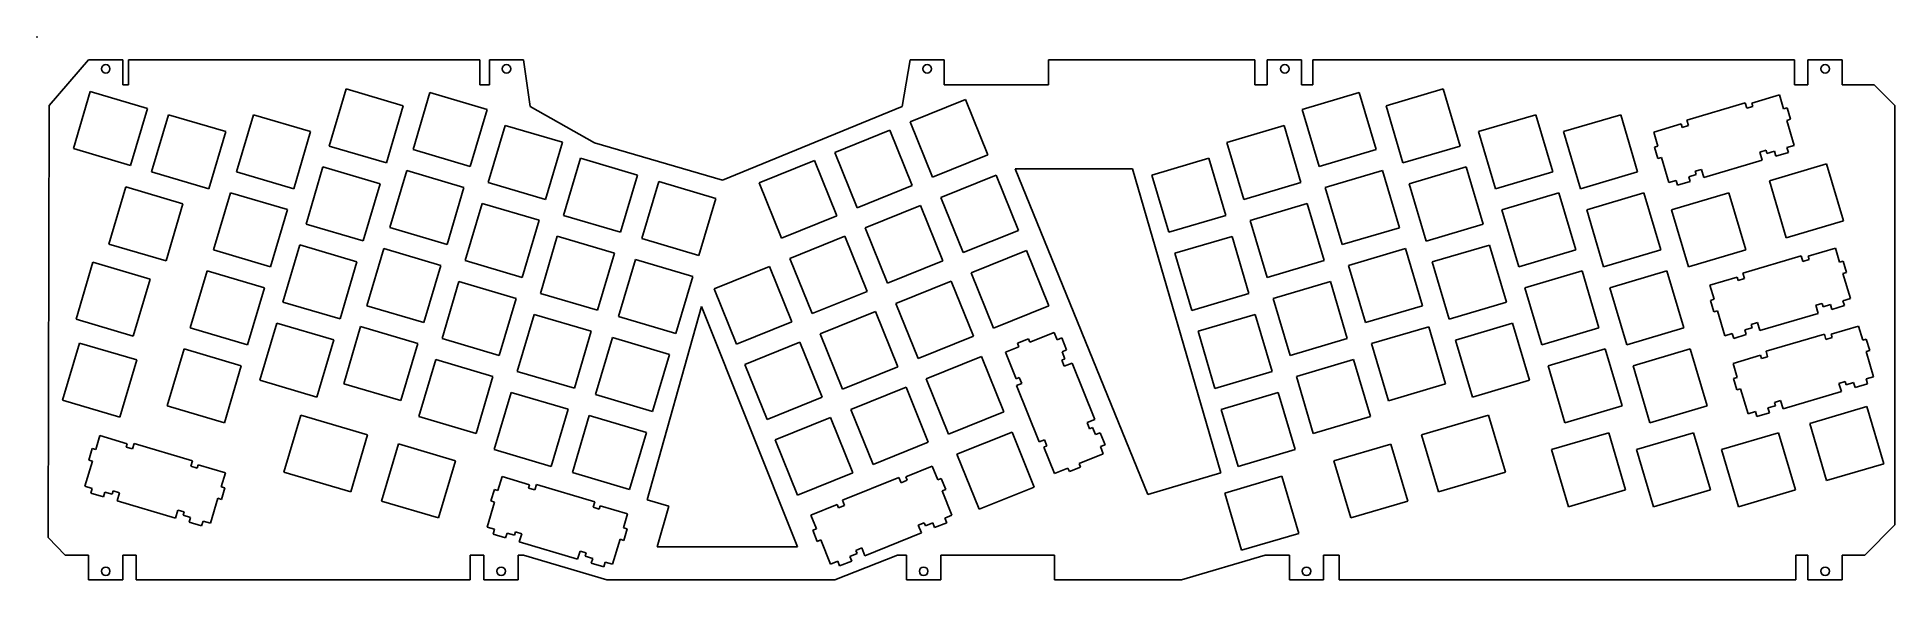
# Model space of a CAD drawing. Header units: centimetres. Extents: x 0 to 43.3, y -12.7 to 0.
import ezdxf

# ---------------------------------------------------------------- set-up
doc = ezdxf.new("R2010")
doc.units = ezdxf.units.CM
doc.header["$MEASUREMENT"] = 0
doc.layers.add('Colice_PCB_Plate_v0.2 v1_Sketch1', color=7, linetype='Continuous')

msp = doc.modelspace()

# ---------------------------------------------------------------- linework, layer by layer
at = {"layer": 'Colice_PCB_Plate_v0.2 v1_Sketch1'}
for p, q in [((1.199, -0.529), (0.277, -1.596)), ((1.999, -0.529), (1.199, -0.529)), ((1.999, -1.111), (1.999, -0.529)), ((2.128, -0.529), (2.128, -1.111)), ((10.328, -0.529), (2.128, -0.529)), ((10.328, -1.111), (10.328, -0.529)), ((11.349, -0.529), (10.549, -0.529)), ((10.549, -0.529), (10.549, -1.111)), ((11.502, -1.616), (11.349, -0.529)), ((20.368, -0.529), (20.178, -1.616)), ((21.159, -0.529), (20.368, -0.529)), ((21.159, -1.111), (21.159, -0.529)), ((28.406, -0.529), (23.595, -0.529)), ((23.595, -0.529), (23.595, -1.111)), ((28.406, -1.111), (28.406, -0.529)), ((28.693, -0.529), (28.693, -1.111)), ((29.493, -0.529), (28.693, -0.529)), ((29.493, -1.111), (29.493, -0.529)), ((40.997, -0.529), (29.763, -0.529)), ((29.763, -0.529), (29.763, -1.111)), ((40.997, -1.111), (40.997, -0.529)), ((42.109, -0.529), (41.305, -0.529)), ((41.305, -0.529), (41.305, -1.111)), ((42.109, -1.111), (42.109, -0.529)), ((0.844, -2.603), (1.239, -1.27)), ((1.239, -1.27), (2.572, -1.665)), ((2.128, -1.111), (1.999, -1.111)), ((6.813, -2.542), (7.208, -1.209)), ((7.208, -1.209), (8.54, -1.604)), ((8.77, -2.626), (9.164, -1.293)), ((9.164, -1.293), (10.497, -1.688)), ((10.549, -1.111), (10.328, -1.111)), ((23.595, -1.111), (21.159, -1.111)), ((28.693, -1.111), (28.406, -1.111)), ((29.763, -1.111), (29.493, -1.111)), ((30.843, -1.295), (29.51, -1.689)), ((31.238, -2.627), (30.843, -1.295)), ((32.8, -1.21), (31.467, -1.605)), ((33.194, -2.543), (32.8, -1.21)), ((41.305, -1.111), (40.997, -1.111)), ((42.853, -1.111), (42.109, -1.111)), ((43.336, -1.599), (42.853, -1.111)), ((0.277, -1.596), (0.26, -11.681)), ((2.572, -1.665), (2.177, -2.998)), ((8.54, -1.604), (8.146, -2.937)), ((10.497, -1.688), (10.102, -3.021)), ((12.998, -2.465), (11.502, -1.616)), ((20.178, -1.616), (15.986, -3.338)), ((20.368, -1.981), (21.657, -1.46)), ((21.657, -1.46), (22.178, -2.749)), ((29.51, -1.689), (29.905, -3.022)), ((31.467, -1.605), (31.862, -2.938)), ((38.483, -1.936), (39.844, -1.533)), ((39.844, -1.533), (39.881, -1.66)), ((39.881, -1.66), (40.027, -1.617)), ((40.004, -1.539), (40.642, -1.35)), ((40.027, -1.617), (40.004, -1.539)), ((40.642, -1.35), (40.739, -1.676)), ((40.739, -1.676), (40.824, -1.651)), ((40.824, -1.651), (40.903, -1.919)), ((43.336, -11.388), (43.336, -1.599)), ((2.671, -3.144), (3.066, -1.811)), ((3.066, -1.811), (4.399, -2.206)), ((4.653, -3.144), (5.048, -1.811)), ((5.048, -1.811), (6.38, -2.206)), ((10.524, -3.393), (10.919, -2.061)), ((10.919, -2.061), (12.252, -2.456)), ((20.889, -3.27), (20.368, -1.981)), ((29.088, -2.062), (27.756, -2.457)), ((29.483, -3.395), (29.088, -2.062)), ((34.96, -1.812), (33.627, -2.207)), ((35.354, -3.145), (34.96, -1.812)), ((36.941, -1.812), (35.609, -2.207)), ((37.336, -3.145), (36.941, -1.812)), ((37.714, -2.217), (38.352, -2.028)), ((38.352, -2.028), (38.375, -2.106)), ((38.375, -2.106), (38.521, -2.063)), ((38.521, -2.063), (38.483, -1.936)), ((40.903, -1.919), (40.818, -1.944)), ((40.818, -1.944), (40.991, -2.529)), ((4.399, -2.206), (4.004, -3.539)), ((6.38, -2.206), (5.986, -3.539)), ((8.146, -2.937), (6.813, -2.542)), ((12.252, -2.456), (11.857, -3.788)), ((15.986, -3.338), (12.998, -2.465)), ((18.606, -2.693), (19.895, -2.172)), ((19.895, -2.172), (20.416, -3.461)), ((27.756, -2.457), (28.15, -3.79)), ((31.862, -2.938), (33.194, -2.543)), ((33.627, -2.207), (34.022, -3.54)), ((35.609, -2.207), (36.003, -3.54)), ((37.811, -2.544), (37.714, -2.217)), ((37.726, -2.569), (37.811, -2.544)), ((37.805, -2.837), (37.726, -2.569)), ((40.991, -2.529), (40.818, -2.58)), ((40.818, -2.58), (40.852, -2.692)), ((2.177, -2.998), (0.844, -2.603)), ((6.273, -4.364), (6.668, -3.031)), ((6.668, -3.031), (8.001, -3.426)), ((10.102, -3.021), (8.77, -2.626)), ((12.278, -4.161), (12.673, -2.828)), ((12.673, -2.828), (14.006, -3.223)), ((16.845, -3.405), (18.133, -2.884)), ((18.133, -2.884), (18.654, -4.173)), ((19.127, -3.982), (18.606, -2.693)), ((22.178, -2.749), (20.889, -3.27)), ((27.334, -2.829), (26.001, -3.224)), ((27.729, -4.162), (27.334, -2.829)), ((29.905, -3.022), (31.238, -2.627)), ((33.339, -3.032), (32.007, -3.427)), ((33.734, -4.365), (33.339, -3.032)), ((37.89, -2.812), (37.805, -2.837)), ((38.063, -3.396), (37.89, -2.812)), ((40.241, -2.873), (38.88, -3.276)), ((40.331, -2.642), (40.185, -2.685)), ((40.185, -2.685), (40.241, -2.873)), ((40.353, -2.718), (40.331, -2.642)), ((40.526, -2.666), (40.353, -2.718)), ((41.741, -2.959), (40.409, -3.354)), ((40.559, -2.778), (40.526, -2.666)), ((40.852, -2.692), (40.559, -2.778)), ((42.136, -4.292), (41.741, -2.959)), ((4.004, -3.539), (2.671, -3.144)), ((5.986, -3.539), (4.653, -3.144)), ((8.001, -3.426), (7.606, -4.759)), ((8.23, -4.448), (8.625, -3.115)), ((8.625, -3.115), (9.957, -3.51)), ((11.857, -3.788), (10.524, -3.393)), ((14.006, -3.223), (13.611, -4.556)), ((14.105, -4.702), (14.5, -3.369)), ((14.5, -3.369), (15.833, -3.764)), ((17.365, -4.694), (16.845, -3.405)), ((20.416, -3.461), (19.127, -3.982)), ((21.08, -3.743), (22.369, -3.222)), ((22.369, -3.222), (22.89, -4.511)), ((25.908, -10.674), (22.815, -3.074)), ((22.815, -3.074), (25.555, -3.074)), ((25.555, -3.074), (27.61, -10.175)), ((26.001, -3.224), (26.396, -4.557)), ((28.15, -3.79), (29.483, -3.395)), ((31.382, -3.116), (30.05, -3.511)), ((31.777, -4.449), (31.382, -3.116)), ((32.007, -3.427), (32.401, -4.76)), ((34.022, -3.54), (35.354, -3.145)), ((36.003, -3.54), (37.336, -3.145)), ((38.236, -3.345), (38.063, -3.396)), ((38.269, -3.457), (38.236, -3.345)), ((38.561, -3.37), (38.269, -3.457)), ((38.701, -3.207), (38.528, -3.258)), ((38.528, -3.258), (38.561, -3.37)), ((38.825, -3.088), (38.679, -3.131)), ((38.679, -3.131), (38.701, -3.207)), ((38.88, -3.276), (38.825, -3.088)), ((40.409, -3.354), (40.803, -4.687)), ((1.675, -4.83), (2.07, -3.498)), ((2.07, -3.498), (3.402, -3.892)), ((3.402, -3.892), (3.007, -5.225)), ((4.113, -4.966), (4.508, -3.633)), ((4.508, -3.633), (5.841, -4.028)), ((9.957, -3.51), (9.563, -4.843)), ((9.984, -5.215), (10.379, -3.883)), ((10.379, -3.883), (11.712, -4.277)), ((15.833, -3.764), (15.438, -5.097)), ((21.601, -5.032), (21.08, -3.743)), ((29.628, -3.884), (28.295, -4.279)), ((30.023, -5.217), (29.628, -3.884)), ((30.05, -3.511), (30.445, -4.844)), ((35.499, -3.634), (34.167, -4.029)), ((35.894, -4.967), (35.499, -3.634)), ((37.481, -3.634), (36.148, -4.029)), ((37.876, -4.967), (37.481, -3.634)), ((39.463, -3.634), (38.13, -4.029)), ((39.858, -4.967), (39.463, -3.634)), ((5.841, -4.028), (5.446, -5.36)), ((11.712, -4.277), (11.317, -5.61)), ((13.611, -4.556), (12.278, -4.161)), ((18.654, -4.173), (17.365, -4.694)), ((19.318, -4.455), (20.607, -3.934)), ((20.607, -3.934), (21.128, -5.223)), ((26.396, -4.557), (27.729, -4.162)), ((28.295, -4.279), (28.69, -5.611)), ((34.167, -4.029), (34.561, -5.362)), ((36.148, -4.029), (36.543, -5.362)), ((38.13, -4.029), (38.525, -5.362)), ((40.803, -4.687), (42.136, -4.292)), ((7.606, -4.759), (6.273, -4.364)), ((9.563, -4.843), (8.23, -4.448)), ((11.739, -5.983), (12.134, -4.65)), ((12.134, -4.65), (13.466, -5.045)), ((15.438, -5.097), (14.105, -4.702)), ((17.556, -5.167), (18.845, -4.646)), ((18.845, -4.646), (19.366, -5.935)), ((19.839, -5.743), (19.318, -4.455)), ((22.89, -4.511), (21.601, -5.032)), ((27.874, -4.651), (26.541, -5.046)), ((28.268, -5.984), (27.874, -4.651)), ((30.445, -4.844), (31.777, -4.449)), ((32.401, -4.76), (33.734, -4.365)), ((3.007, -5.225), (1.675, -4.83)), ((5.446, -5.36), (4.113, -4.966)), ((5.733, -6.186), (6.128, -4.853)), ((6.128, -4.853), (7.461, -5.248)), ((7.69, -6.27), (8.085, -4.937)), ((8.085, -4.937), (9.418, -5.332)), ((13.466, -5.045), (13.072, -6.378)), ((13.565, -6.524), (13.96, -5.191)), ((13.96, -5.191), (15.293, -5.586)), ((18.077, -6.455), (17.556, -5.167)), ((21.792, -5.505), (23.081, -4.984)), ((23.081, -4.984), (23.601, -6.273)), ((26.541, -5.046), (26.936, -6.379)), ((31.922, -4.938), (30.589, -5.333)), ((32.317, -6.271), (31.922, -4.938)), ((33.879, -4.854), (32.546, -5.249)), ((34.274, -6.187), (33.879, -4.854)), ((34.561, -5.362), (35.894, -4.967)), ((36.543, -5.362), (37.876, -4.967)), ((38.525, -5.362), (39.858, -4.967)), ((39.791, -5.513), (41.152, -5.109)), ((41.152, -5.109), (41.189, -5.236)), ((41.189, -5.236), (41.335, -5.193)), ((41.312, -5.115), (41.95, -4.926)), ((41.335, -5.193), (41.312, -5.115)), ((41.95, -4.926), (42.047, -5.252)), ((0.907, -6.585), (1.302, -5.252)), ((1.302, -5.252), (2.634, -5.647)), ((3.573, -6.788), (3.968, -5.455)), ((3.968, -5.455), (5.301, -5.85)), ((7.461, -5.248), (7.066, -6.58)), ((9.418, -5.332), (9.023, -6.665)), ((11.317, -5.61), (9.984, -5.215)), ((15.293, -5.586), (14.898, -6.919)), ((15.795, -5.878), (17.083, -5.358)), ((17.083, -5.358), (17.604, -6.646)), ((21.128, -5.223), (19.839, -5.743)), ((22.313, -6.793), (21.792, -5.505)), ((28.69, -5.611), (30.023, -5.217)), ((30.589, -5.333), (30.984, -6.666)), ((32.546, -5.249), (32.941, -6.582)), ((36.039, -5.456), (34.706, -5.851)), ((36.434, -6.789), (36.039, -5.456)), ((38.021, -5.456), (36.688, -5.851)), ((38.415, -6.789), (38.021, -5.456)), ((39.022, -5.793), (39.66, -5.604)), ((39.66, -5.604), (39.683, -5.682)), ((39.828, -5.639), (39.791, -5.513)), ((42.047, -5.252), (42.131, -5.227)), ((42.211, -5.495), (42.126, -5.52)), ((42.126, -5.52), (42.299, -6.105)), ((42.131, -5.227), (42.211, -5.495)), ((2.634, -5.647), (2.24, -6.979)), ((5.301, -5.85), (4.906, -7.182)), ((9.445, -7.037), (9.839, -5.704)), ((9.839, -5.704), (11.172, -6.099)), ((13.072, -6.378), (11.739, -5.983)), ((16.315, -7.167), (15.795, -5.878)), ((19.366, -5.935), (18.077, -6.455)), ((20.03, -6.217), (21.319, -5.696)), ((21.319, -5.696), (21.84, -6.985)), ((26.936, -6.379), (28.268, -5.984)), ((30.168, -5.706), (28.835, -6.101)), ((30.562, -7.039), (30.168, -5.706)), ((34.706, -5.851), (35.101, -7.184)), ((36.688, -5.851), (37.083, -7.184)), ((39.118, -6.12), (39.022, -5.793)), ((39.683, -5.682), (39.828, -5.639)), ((7.066, -6.58), (5.733, -6.186)), ((9.023, -6.665), (7.69, -6.27)), ((11.172, -6.099), (10.777, -7.432)), ((11.199, -7.805), (11.594, -6.472)), ((11.594, -6.472), (12.927, -6.867)), ((15.499, -6.289), (14.233, -10.8)), ((17.739, -11.9), (15.499, -6.289)), ((18.268, -6.928), (19.557, -6.408)), ((19.557, -6.408), (20.078, -7.696)), ((20.551, -7.505), (20.03, -6.217)), ((23.601, -6.273), (22.313, -6.793)), ((28.413, -6.473), (27.081, -6.868)), ((28.808, -7.806), (28.413, -6.473)), ((28.835, -6.101), (29.23, -7.433)), ((30.984, -6.666), (32.317, -6.271)), ((32.941, -6.582), (34.274, -6.187)), ((39.033, -6.145), (39.118, -6.12)), ((39.113, -6.413), (39.033, -6.145)), ((39.198, -6.388), (39.113, -6.413)), ((39.371, -6.972), (39.198, -6.388)), ((41.548, -6.449), (40.188, -6.852)), ((41.639, -6.218), (41.493, -6.261)), ((41.493, -6.261), (41.548, -6.449)), ((41.661, -6.294), (41.639, -6.218)), ((41.834, -6.243), (41.661, -6.294)), ((41.867, -6.355), (41.834, -6.243)), ((42.159, -6.268), (41.867, -6.355)), ((42.299, -6.105), (42.126, -6.156)), ((42.126, -6.156), (42.159, -6.268)), ((2.24, -6.979), (0.907, -6.585)), ((4.906, -7.182), (3.573, -6.788)), ((5.194, -8.007), (5.589, -6.675)), ((5.589, -6.675), (6.921, -7.07)), ((7.151, -8.092), (7.545, -6.759)), ((7.545, -6.759), (8.878, -7.154)), ((12.927, -6.867), (12.532, -8.199)), ((14.898, -6.919), (13.565, -6.524)), ((17.604, -6.646), (16.315, -7.167)), ((18.789, -8.217), (18.268, -6.928)), ((23.161, -7.125), (23.726, -6.897)), ((23.726, -6.897), (23.794, -7.064)), ((27.081, -6.868), (27.475, -8.201)), ((32.462, -6.76), (31.129, -7.155)), ((32.857, -8.093), (32.462, -6.76)), ((34.419, -6.676), (33.086, -7.071)), ((34.813, -8.009), (34.419, -6.676)), ((35.101, -7.184), (36.434, -6.789)), ((37.083, -7.184), (38.415, -6.789)), ((39.544, -6.921), (39.371, -6.972)), ((39.577, -7.033), (39.544, -6.921)), ((40.009, -6.783), (39.836, -6.834)), ((39.836, -6.834), (39.869, -6.946)), ((40.132, -6.664), (39.986, -6.708)), ((39.986, -6.708), (40.009, -6.783)), ((40.188, -6.852), (40.132, -6.664)), ((40.331, -7.335), (41.692, -6.932)), ((41.692, -6.932), (41.729, -7.059)), ((41.852, -6.938), (42.49, -6.749)), ((42.49, -6.749), (42.586, -7.075)), ((0.595, -8.474), (0.99, -7.141)), ((0.99, -7.141), (2.323, -7.536)), ((3.034, -8.609), (3.429, -7.277)), ((3.429, -7.277), (4.761, -7.671)), ((6.921, -7.07), (6.527, -8.402)), ((8.878, -7.154), (8.483, -8.487)), ((10.777, -7.432), (9.445, -7.037)), ((13.026, -8.346), (13.42, -7.013)), ((13.42, -7.013), (14.753, -7.408)), ((16.506, -7.64), (17.795, -7.119)), ((17.795, -7.119), (18.316, -8.408)), ((21.84, -6.985), (20.551, -7.505)), ((22.586, -7.357), (22.902, -7.23)), ((22.835, -7.974), (22.586, -7.357)), ((22.869, -7.148), (23.128, -7.043)), ((22.902, -7.23), (22.869, -7.148)), ((23.128, -7.043), (23.161, -7.125)), ((23.794, -7.064), (23.902, -7.02)), ((23.902, -7.02), (24.016, -7.303)), ((24.016, -7.303), (23.908, -7.347)), ((23.908, -7.347), (23.975, -7.514)), ((29.23, -7.433), (30.562, -7.039)), ((31.129, -7.155), (31.524, -8.488)), ((33.086, -7.071), (33.481, -8.404)), ((36.579, -7.278), (35.246, -7.673)), ((36.973, -8.611), (36.579, -7.278)), ((38.56, -7.278), (37.228, -7.673)), ((38.955, -8.611), (38.56, -7.278)), ((39.869, -6.946), (39.577, -7.033)), ((40.368, -7.462), (40.331, -7.335)), ((41.729, -7.059), (41.875, -7.016)), ((41.875, -7.016), (41.852, -6.938)), ((42.586, -7.075), (42.671, -7.05)), ((42.751, -7.318), (42.666, -7.343)), ((42.666, -7.343), (42.839, -7.928)), ((42.671, -7.05), (42.751, -7.318)), ((2.323, -7.536), (1.928, -8.869)), ((4.761, -7.671), (4.367, -9.004)), ((8.905, -8.859), (9.3, -7.526)), ((9.3, -7.526), (10.633, -7.921)), ((14.753, -7.408), (14.358, -8.741)), ((17.027, -8.929), (16.506, -7.64)), ((20.078, -7.696), (18.789, -8.217)), ((20.742, -7.978), (22.031, -7.458)), ((22.031, -7.458), (22.551, -8.746)), ((23.975, -7.514), (23.902, -7.543)), ((23.902, -7.543), (23.959, -7.684)), ((23.959, -7.684), (24.141, -7.611)), ((24.141, -7.611), (24.672, -8.927)), ((30.707, -7.528), (29.375, -7.922)), ((31.102, -8.86), (30.707, -7.528)), ((35.246, -7.673), (35.641, -9.005)), ((37.228, -7.673), (37.622, -9.005)), ((39.562, -7.616), (40.2, -7.427)), ((39.658, -7.943), (39.562, -7.616)), ((40.2, -7.427), (40.223, -7.505)), ((40.223, -7.505), (40.368, -7.462)), ((6.527, -8.402), (5.194, -8.007)), ((8.483, -8.487), (7.151, -8.092)), ((10.633, -7.921), (10.238, -9.254)), ((12.532, -8.199), (11.199, -7.805)), ((18.98, -8.69), (20.269, -8.169)), ((20.269, -8.169), (20.789, -9.458)), ((21.263, -9.267), (20.742, -7.978)), ((22.911, -7.944), (22.835, -7.974)), ((22.845, -8.134), (22.968, -8.085)), ((23.377, -9.45), (22.845, -8.134)), ((22.968, -8.085), (22.911, -7.944)), ((27.475, -8.201), (28.808, -7.806)), ((29.375, -7.922), (29.769, -9.255)), ((31.524, -8.488), (32.857, -8.093)), ((33.481, -8.404), (34.813, -8.009)), ((39.573, -7.968), (39.658, -7.943)), ((39.653, -8.236), (39.573, -7.968)), ((39.738, -8.211), (39.653, -8.236)), ((39.911, -8.795), (39.738, -8.211)), ((42.179, -8.041), (42.033, -8.084)), ((42.033, -8.084), (42.088, -8.272)), ((42.201, -8.117), (42.179, -8.041)), ((42.374, -8.065), (42.201, -8.117)), ((42.407, -8.177), (42.374, -8.065)), ((42.699, -8.091), (42.407, -8.177)), ((42.839, -7.928), (42.666, -7.979)), ((42.666, -7.979), (42.699, -8.091)), ((1.928, -8.869), (0.595, -8.474)), ((4.367, -9.004), (3.034, -8.609)), ((10.659, -9.627), (11.054, -8.294)), ((11.054, -8.294), (12.387, -8.689)), ((14.358, -8.741), (13.026, -8.346)), ((18.316, -8.408), (17.027, -8.929)), ((28.953, -8.295), (27.62, -8.69)), ((29.348, -9.628), (28.953, -8.295)), ((35.641, -9.005), (36.973, -8.611)), ((37.622, -9.005), (38.955, -8.611)), ((40.549, -8.606), (40.376, -8.657)), ((40.376, -8.657), (40.409, -8.769)), ((40.672, -8.487), (40.526, -8.531)), ((40.526, -8.531), (40.549, -8.606)), ((40.728, -8.675), (40.672, -8.487)), ((42.088, -8.272), (40.728, -8.675)), ((42.682, -8.626), (41.35, -9.02)), ((43.077, -9.958), (42.682, -8.626)), ((5.754, -10.155), (6.149, -8.822)), ((6.149, -8.822), (7.71, -9.285)), ((10.238, -9.254), (8.905, -8.859)), ((12.387, -8.689), (11.992, -10.021)), ((12.486, -10.168), (12.881, -8.835)), ((12.881, -8.835), (14.214, -9.23)), ((17.218, -9.402), (18.507, -8.881)), ((18.507, -8.881), (19.028, -10.17)), ((19.501, -9.979), (18.98, -8.69)), ((22.551, -8.746), (21.263, -9.267)), ((24.672, -8.927), (24.491, -9)), ((24.491, -9), (24.548, -9.141)), ((27.62, -8.69), (28.015, -10.023)), ((29.769, -9.255), (31.102, -8.86)), ((33.859, -8.824), (32.297, -9.286)), ((34.253, -10.156), (33.859, -8.824)), ((40.084, -8.744), (39.911, -8.795)), ((40.117, -8.856), (40.084, -8.744)), ((40.409, -8.769), (40.117, -8.856)), ((41.35, -9.02), (41.744, -10.353)), ((1.464, -9.304), (1.367, -9.63)), ((2.102, -9.493), (1.464, -9.304)), ((2.079, -9.571), (2.102, -9.493)), ((2.262, -9.487), (2.224, -9.614)), ((3.622, -9.89), (2.262, -9.487)), ((7.71, -9.285), (7.315, -10.618)), ((8.032, -10.83), (8.427, -9.497)), ((8.427, -9.497), (9.76, -9.892)), ((14.214, -9.23), (13.819, -10.562)), ((17.739, -10.691), (17.218, -9.402)), ((20.789, -9.458), (19.501, -9.979)), ((21.454, -9.74), (22.742, -9.219)), ((22.742, -9.219), (23.261, -10.504)), ((23.499, -9.401), (23.377, -9.45)), ((23.556, -9.542), (23.499, -9.401)), ((24.548, -9.141), (24.621, -9.112)), ((24.621, -9.112), (24.688, -9.279)), ((24.688, -9.279), (24.797, -9.235)), ((24.797, -9.235), (24.911, -9.518)), ((24.911, -9.518), (24.803, -9.561)), ((31.58, -9.499), (30.247, -9.893)), ((31.975, -10.831), (31.58, -9.499)), ((32.297, -9.286), (32.692, -10.619)), ((36.662, -9.235), (35.329, -9.63)), ((37.056, -10.568), (36.662, -9.235)), ((38.643, -9.235), (37.311, -9.63)), ((39.038, -10.568), (38.643, -9.235)), ((40.625, -9.235), (39.292, -9.63)), ((41.02, -10.568), (40.625, -9.235)), ((1.288, -9.898), (1.114, -10.483)), ((1.282, -9.605), (1.203, -9.873)), ((1.203, -9.873), (1.288, -9.898)), ((1.367, -9.63), (1.282, -9.605)), ((2.224, -9.614), (2.079, -9.571)), ((3.585, -10.017), (3.622, -9.89)), ((9.76, -9.892), (9.365, -11.225)), ((11.992, -10.021), (10.659, -9.627)), ((21.973, -11.024), (21.454, -9.74)), ((23.481, -9.572), (23.556, -9.542)), ((23.73, -10.189), (23.481, -9.572)), ((24.87, -9.729), (24.305, -9.957)), ((24.305, -9.957), (24.338, -10.039)), ((24.803, -9.561), (24.87, -9.729)), ((28.015, -10.023), (29.348, -9.628)), ((30.247, -9.893), (30.642, -11.226)), ((35.329, -9.63), (35.724, -10.963)), ((37.311, -9.63), (37.705, -10.963)), ((39.292, -9.63), (39.687, -10.963)), ((41.744, -10.353), (43.077, -9.958)), ((3.731, -10.06), (3.585, -10.017)), ((3.754, -9.982), (3.731, -10.06)), ((4.392, -10.171), (3.754, -9.982)), ((4.295, -10.498), (4.392, -10.171)), ((7.315, -10.618), (5.754, -10.155)), ((10.75, -10.586), (10.847, -10.26)), ((10.847, -10.26), (11.485, -10.449)), ((13.819, -10.562), (12.486, -10.168)), ((19.028, -10.17), (17.739, -10.691)), ((18.788, -10.811), (20.104, -10.279)), ((20.104, -10.279), (20.153, -10.402)), ((20.153, -10.402), (20.294, -10.345)), ((20.264, -10.269), (20.881, -10.02)), ((20.294, -10.345), (20.264, -10.269)), ((20.881, -10.02), (21.008, -10.336)), ((21.008, -10.336), (21.09, -10.302)), ((21.09, -10.302), (21.195, -10.562)), ((24.046, -10.062), (23.73, -10.189)), ((24.079, -10.144), (24.046, -10.062)), ((24.338, -10.039), (24.079, -10.144)), ((27.61, -10.175), (25.908, -10.674)), ((29.036, -10.252), (27.703, -10.647)), ((29.431, -11.585), (29.036, -10.252)), ((32.692, -10.619), (34.253, -10.156)), ((1.114, -10.483), (1.287, -10.534)), ((1.287, -10.534), (1.254, -10.646)), ((1.254, -10.646), (1.546, -10.733)), ((1.546, -10.733), (1.58, -10.62)), ((1.58, -10.62), (1.753, -10.672)), ((1.753, -10.672), (1.775, -10.596)), ((1.775, -10.596), (1.921, -10.639)), ((1.921, -10.639), (1.865, -10.827)), ((1.865, -10.827), (3.226, -11.23)), ((4.043, -11.35), (4.216, -10.766)), ((4.216, -10.766), (4.301, -10.791)), ((4.38, -10.523), (4.295, -10.498)), ((4.301, -10.791), (4.38, -10.523)), ((9.365, -11.225), (8.032, -10.83)), ((10.586, -10.829), (10.666, -10.561)), ((10.671, -10.854), (10.586, -10.829)), ((10.666, -10.561), (10.75, -10.586)), ((11.485, -10.449), (11.462, -10.527)), ((11.462, -10.527), (11.608, -10.571)), ((11.608, -10.571), (11.645, -10.444)), ((11.645, -10.444), (13.006, -10.848)), ((14.233, -10.8), (14.739, -10.954)), ((18.837, -10.933), (18.788, -10.811)), ((21.195, -10.562), (21.113, -10.595)), ((21.113, -10.595), (21.341, -11.16)), ((23.261, -10.504), (21.973, -11.024)), ((27.703, -10.647), (28.098, -11.98)), ((30.642, -11.226), (31.975, -10.831)), ((35.724, -10.963), (37.056, -10.568)), ((37.705, -10.963), (39.038, -10.568)), ((39.687, -10.963), (41.02, -10.568)), ((3.226, -11.23), (3.281, -11.042)), ((3.281, -11.042), (3.427, -11.086)), ((3.427, -11.086), (3.405, -11.161)), ((3.405, -11.161), (3.578, -11.212)), ((3.578, -11.212), (3.544, -11.324)), ((10.497, -11.438), (10.671, -10.854)), ((13.006, -10.848), (12.968, -10.975)), ((12.968, -10.975), (13.114, -11.018)), ((13.114, -11.018), (13.137, -10.94)), ((13.137, -10.94), (13.775, -11.13)), ((13.775, -11.13), (13.678, -11.456)), ((14.739, -10.954), (14.464, -11.9)), ((18.049, -11.164), (18.666, -10.915)), ((18.177, -11.48), (18.049, -11.164)), ((18.666, -10.915), (18.696, -10.99)), ((18.696, -10.99), (18.837, -10.933)), ((21.341, -11.16), (21.174, -11.227)), ((21.174, -11.227), (21.218, -11.336)), ((0.26, -11.681), (0.657, -12.092)), ((3.544, -11.324), (3.837, -11.411)), ((3.837, -11.411), (3.87, -11.299)), ((3.87, -11.299), (4.043, -11.35)), ((10.67, -11.49), (10.497, -11.438)), ((10.637, -11.602), (10.67, -11.49)), ((10.929, -11.689), (10.637, -11.602)), ((10.962, -11.577), (10.929, -11.689)), ((11.135, -11.628), (10.962, -11.577)), ((11.157, -11.552), (11.135, -11.628)), ((11.303, -11.596), (11.157, -11.552)), ((11.247, -11.783), (11.303, -11.596)), ((13.678, -11.456), (13.763, -11.481)), ((13.763, -11.481), (13.683, -11.749)), ((18.094, -11.513), (18.177, -11.48)), ((18.199, -11.772), (18.094, -11.513)), ((20.627, -11.574), (19.311, -12.106)), ((20.695, -11.336), (20.554, -11.393)), ((20.554, -11.393), (20.627, -11.574)), ((20.724, -11.409), (20.695, -11.336)), ((20.891, -11.342), (20.724, -11.409)), ((20.935, -11.45), (20.891, -11.342)), ((21.218, -11.336), (20.935, -11.45)), ((28.098, -11.98), (29.431, -11.585)), ((42.638, -12.091), (43.336, -11.388)), ((0.657, -12.092), (1.199, -12.092)), ((1.199, -12.092), (1.199, -12.67)), ((1.999, -12.67), (1.999, -12.092)), ((1.999, -12.092), (2.309, -12.092)), ((2.309, -12.092), (2.309, -12.671)), ((10.103, -12.093), (10.422, -12.093)), ((10.103, -12.671), (10.103, -12.093)), ((10.422, -12.093), (10.422, -12.67)), ((11.222, -12.67), (11.222, -12.093)), ((11.222, -12.093), (11.349, -12.093)), ((12.608, -12.187), (11.247, -11.783)), ((11.349, -12.093), (13.292, -12.671)), ((12.664, -12), (12.608, -12.187)), ((12.809, -12.043), (12.664, -12)), ((12.787, -12.119), (12.809, -12.043)), ((12.96, -12.17), (12.787, -12.119)), ((13.598, -11.724), (13.425, -12.308)), ((13.683, -11.749), (13.598, -11.724)), ((14.464, -11.9), (17.739, -11.9)), ((18.281, -11.739), (18.199, -11.772)), ((18.51, -12.304), (18.281, -11.739)), ((18.609, -12.671), (20.071, -12.091)), ((19.127, -12.055), (18.959, -12.122)), ((18.959, -12.122), (19.003, -12.231)), ((19.238, -11.925), (19.097, -11.982)), ((19.097, -11.982), (19.127, -12.055)), ((19.311, -12.106), (19.238, -11.925)), ((20.071, -12.091), (20.28, -12.091)), ((20.28, -12.091), (20.28, -12.671)), ((21.08, -12.091), (23.734, -12.091)), ((21.08, -12.671), (21.08, -12.091)), ((23.734, -12.091), (23.734, -12.671)), ((26.694, -12.671), (28.649, -12.091)), ((28.649, -12.091), (29.211, -12.091)), ((29.211, -12.091), (29.211, -12.671)), ((30.011, -12.092), (30.371, -12.092)), ((30.011, -12.671), (30.011, -12.092)), ((30.371, -12.092), (30.371, -12.671)), ((41.026, -12.671), (41.026, -12.091)), ((41.026, -12.091), (41.309, -12.091)), ((41.309, -12.091), (41.309, -12.671)), ((42.109, -12.091), (42.638, -12.091)), ((42.109, -12.671), (42.109, -12.091)), ((12.926, -12.282), (12.96, -12.17)), ((13.219, -12.369), (12.926, -12.282)), ((13.252, -12.257), (13.219, -12.369)), ((13.425, -12.308), (13.252, -12.257)), ((18.677, -12.236), (18.51, -12.304)), ((18.721, -12.345), (18.677, -12.236)), ((19.003, -12.231), (18.721, -12.345)), ((1.199, -12.67), (1.999, -12.67)), ((2.309, -12.671), (10.103, -12.671)), ((10.422, -12.67), (11.222, -12.67)), ((13.292, -12.671), (18.609, -12.671)), ((20.28, -12.671), (21.08, -12.671)), ((23.734, -12.671), (26.694, -12.671)), ((29.211, -12.671), (30.011, -12.671)), ((30.371, -12.671), (41.026, -12.671)), ((41.309, -12.671), (42.109, -12.671))]:
    msp.add_line(p, q, dxfattribs=at)
for points in [[(1.499, -0.741), (1.499, -0.686), (1.544, -0.641), (1.599, -0.641)], [(1.599, -0.841), (1.544, -0.841), (1.499, -0.796), (1.499, -0.741)], [(1.599, -0.641), (1.654, -0.641), (1.699, -0.686), (1.699, -0.741)], [(1.699, -0.741), (1.699, -0.796), (1.654, -0.841), (1.599, -0.841)], [(10.849, -0.741), (10.849, -0.686), (10.894, -0.641), (10.95, -0.641)], [(10.95, -0.841), (10.894, -0.841), (10.849, -0.796), (10.849, -0.741)], [(10.95, -0.641), (11.005, -0.641), (11.049, -0.686), (11.049, -0.741)], [(11.049, -0.741), (11.049, -0.796), (11.005, -0.841), (10.95, -0.841)], [(20.661, -0.741), (20.661, -0.686), (20.706, -0.641), (20.761, -0.641)], [(20.761, -0.841), (20.706, -0.841), (20.661, -0.796), (20.661, -0.741)], [(20.761, -0.641), (20.816, -0.641), (20.861, -0.686), (20.861, -0.741)], [(20.861, -0.741), (20.861, -0.796), (20.816, -0.841), (20.761, -0.841)], [(29.004, -0.741), (29.004, -0.686), (29.049, -0.641), (29.104, -0.641)], [(29.104, -0.841), (29.049, -0.841), (29.004, -0.796), (29.004, -0.741)], [(29.104, -0.641), (29.159, -0.641), (29.204, -0.686), (29.204, -0.741)], [(29.204, -0.741), (29.204, -0.796), (29.159, -0.841), (29.104, -0.841)], [(41.609, -0.741), (41.609, -0.686), (41.654, -0.641), (41.709, -0.641)], [(41.709, -0.841), (41.654, -0.841), (41.609, -0.796), (41.609, -0.741)], [(41.709, -0.641), (41.764, -0.641), (41.809, -0.686), (41.809, -0.741)], [(41.809, -0.741), (41.809, -0.796), (41.764, -0.841), (41.709, -0.841)], [(1.499, -12.471), (1.499, -12.416), (1.544, -12.371), (1.599, -12.371)], [(1.599, -12.571), (1.544, -12.571), (1.499, -12.526), (1.499, -12.471)], [(1.599, -12.371), (1.654, -12.371), (1.699, -12.416), (1.699, -12.471)], [(1.699, -12.471), (1.699, -12.526), (1.654, -12.571), (1.599, -12.571)], [(10.722, -12.471), (10.722, -12.416), (10.767, -12.371), (10.823, -12.371)], [(10.823, -12.571), (10.767, -12.571), (10.722, -12.526), (10.722, -12.471)], [(10.823, -12.371), (10.878, -12.371), (10.922, -12.416), (10.922, -12.471)], [(10.922, -12.471), (10.922, -12.526), (10.878, -12.571), (10.823, -12.571)], [(20.58, -12.471), (20.58, -12.416), (20.625, -12.371), (20.68, -12.371)], [(20.68, -12.571), (20.625, -12.571), (20.58, -12.526), (20.58, -12.471)], [(20.68, -12.371), (20.735, -12.371), (20.78, -12.416), (20.78, -12.471)], [(20.78, -12.471), (20.78, -12.526), (20.735, -12.571), (20.68, -12.571)], [(29.514, -12.471), (29.514, -12.416), (29.559, -12.371), (29.614, -12.371)], [(29.614, -12.571), (29.559, -12.571), (29.514, -12.526), (29.514, -12.471)], [(29.614, -12.371), (29.669, -12.371), (29.714, -12.416), (29.714, -12.471)], [(29.714, -12.471), (29.714, -12.526), (29.669, -12.571), (29.614, -12.571)], [(41.609, -12.471), (41.609, -12.416), (41.654, -12.371), (41.709, -12.371)], [(41.709, -12.571), (41.654, -12.571), (41.609, -12.526), (41.609, -12.471)], [(41.709, -12.371), (41.764, -12.371), (41.809, -12.416), (41.809, -12.471)], [(41.809, -12.471), (41.809, -12.526), (41.764, -12.571), (41.709, -12.571)]]:
    msp.add_open_spline(points, degree=3, dxfattribs=at)
msp.add_point((0, 0), dxfattribs=at)

doc.saveas('drawing.dxf')
